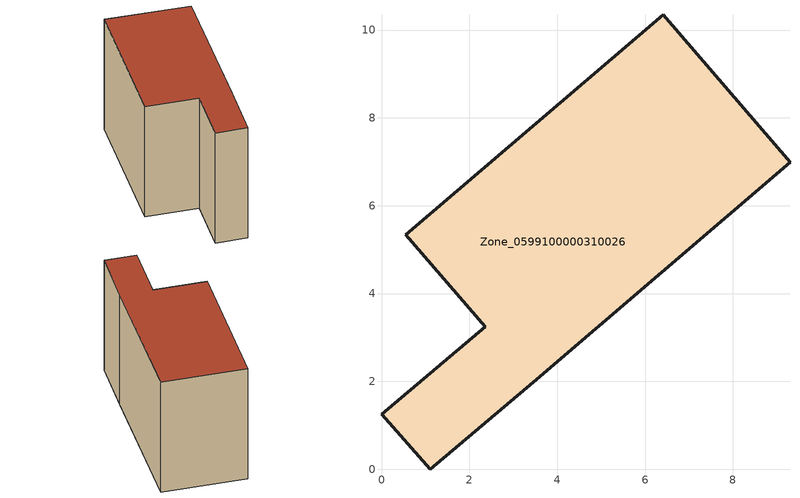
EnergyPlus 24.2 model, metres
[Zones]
Zone_0599100000310026
 floor ground (C_G): 0,1.25 2.36,3.24 0.55,5.34 6.42,10.35 9.3,6.99 3.45,1.98 1.11,0 z0
 wall outside (C_F): 2.36,3.24 0,1.25 1.11,0 3.45,1.98 9.3,6.99 6.42,10.35 0.55,5.34 2.36,3.24 z0:6.56
 roof outside (C_R): 6.42,10.35 0.55,5.34 2.36,3.24 0,1.25 1.11,0 3.45,1.98 9.3,6.99 z6.56
[BUILDING]
Pand.0599100000310026: North Axis=0; Terrain=City; Loads Convergence Tolerance Value=0.04; Temperature Convergence Tolerance Value=0.4; Solar Distribution=FullExterior; Maximum Number of Warmup Days=25; Minimum Number of Warmup Days=1
[Site:Location]
Rotterdam.The.Hague.AP_ZH_NLD Design_Conditions: Latitude=51.96; Longitude=4.45; Time Zone=1; Elevation=-4.5
[SITE:GROUNDTEMPERATURE:BUILDINGSURFACE]
18, 18, 18, 18, 18, 18, 18, 18, 18, 18, 18, 18
[MATERIAL] Thermal Absorptance=0.9; Solar Absorptance=0.7; Visible Absorptance=0.7
Name | Roughness | Thickness | Conductivity | Density | Specific Heat
G.TI.1946 | MediumSmooth | 0.15 | 1 | 540 | 1210
F.TI.1946 | Rough | 0.3 | 0.857143 | 1920 | 840
R.TI.1946 | MediumRough | 0.2 | 0.1 | 1500 | 1000
[CONSTRUCTION]
C_G: G.TI.1946
C_F: F.TI.1946
C_R: R.TI.1946
[ZONE]
Zone_0599100000310026: Type=1; Multiplier=1; Ceiling Height=Autocalculate; Volume=Autocalculate; Floor Area=autocalculate; Part of Total Floor Area=Yes
[ZONEINFILTRATION:DESIGNFLOWRATE]
Infil_Zone_0599100000310026: Zone or ZoneList or Space or SpaceList=Zone_0599100000310026; Schedule=AlwaysOn; Design Flow Rate Calculation Method=Flow/Area; Flow Rate per Floor Area=0.003; Constant Term Coefficient=1; Temperature Term Coefficient=0; Velocity Term Coefficient=0; Velocity Squared Term Coefficient=0
[HVACTEMPLATE:ZONE:IDEALLOADSAIRSYSTEM]
Zone_0599100000310026: Maximum Heating Supply Air Temperature=50; Minimum Cooling Supply Air Temperature=13; Maximum Heating Supply Air Humidity Ratio=0.0156; Minimum Cooling Supply Air Humidity Ratio=0.0077; Heating Limit=NoLimit; Cooling Limit=NoLimit; Dehumidification Control Type=ConstantSensibleHeatRatio; Cooling Sensible Heat Ratio=0.7; Dehumidification Setpoint=60; Humidification Control Type=None; Humidification Setpoint=30; Outdoor Air Method=None; Outdoor Air Flow Rate per Person=0.00944; Outdoor Air Flow Rate per Zone Floor Area=0; Outdoor Air Flow Rate per Zone=0; Demand Controlled Ventilation Type=None; Outdoor Air Economizer Type=NoEconomizer; Heat Recovery Type=None; Sensible Heat Recovery Effectiveness=0.7; Latent Heat Recovery Effectiveness=0.65
[ZONECONTROL:THERMOSTAT]
ThermostatControl_Zone_0599100000310026: Zone or ZoneList=Zone_0599100000310026; Control Type Schedule=DualSetpointControlType; Control 1=Thermostat_Zone_0599100000310026; Temperature Difference Between Cutout And Setpoint=0
[THERMOSTATSETPOINT:DUALSETPOINT]
Thermostat_Zone_0599100000310026: Heating Setpoint Temperature Schedule=HeatingSetpoint_Zone_0599100000310026; Cooling Setpoint Temperature Schedule=CoolingSetpoint_Zone_0599100000310026
[SCHEDULE:COMPACT]
HeatingSetpoint_Zone_0599100000310026: Through: 12/31, For: AllDays, Until: 24:00, 21
CoolingSetpoint_Zone_0599100000310026: Through: 12/31, For: AllDays, Until: 24:00, 24
DualSetpointControlType: Through: 12/31, For: AllDays, Until: 24:00, 4
AlwaysOn: Through: 12/31, For: AllDays, Until: 24:00, 1
